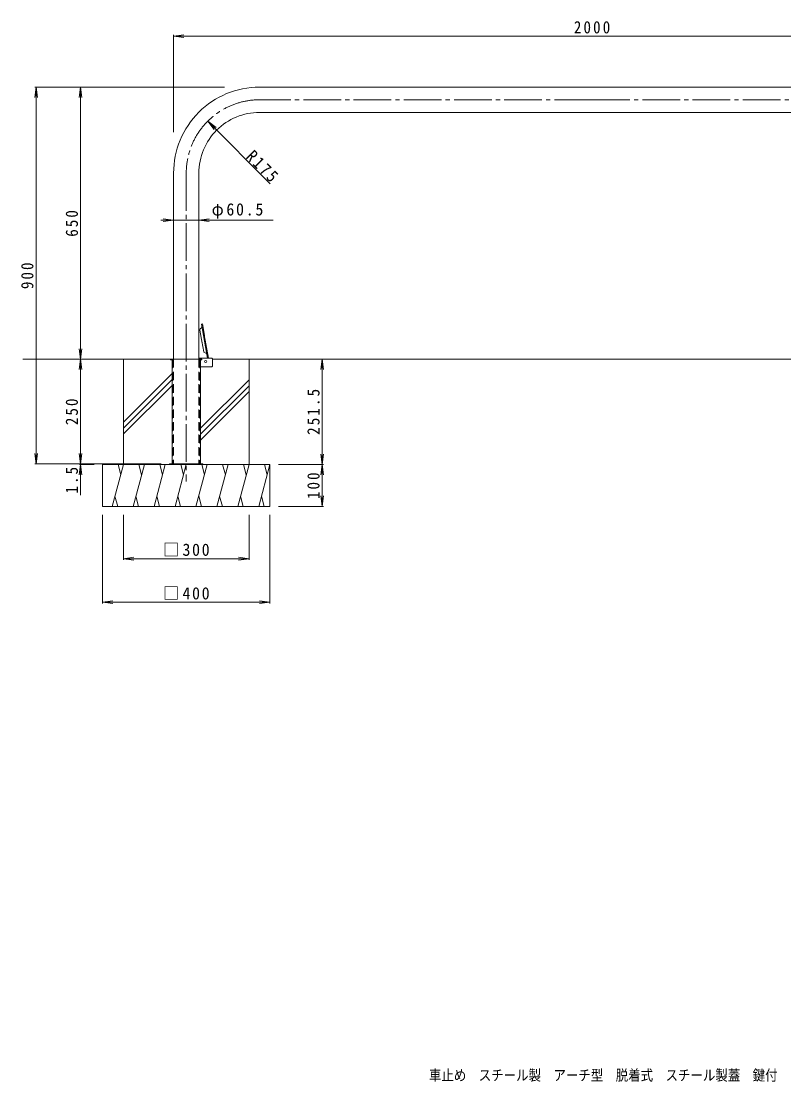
# Model space of a CAD drawing. Units: millimetres, scale not verified. Extents: x -1825 to 1818, y -1387 to 1239.
# Drawn here: x -1825 to -4, y -1387 to 1146 of the extents above; entities that cross this region are included whole.
import ezdxf
from ezdxf.enums import TextEntityAlignment as Align

# ---------------------------------------------------------------- set-up
doc = ezdxf.new("R2010")
doc.units = ezdxf.units.MM
doc.header["$LTSCALE"] = 10
doc.linetypes.add('CHAIN2', pattern=[12, 9, -1, 1, -1])
doc.linetypes.add('DASHED2', pattern=[3, 2, -1])
for name, color, linetype, lineweight in [('C-0', 4, 'Continuous', 9), ('C-1', 7, 'Continuous', 9), ('C-2', 4, 'Continuous', 9), ('C-3', 3, 'DASHED2', 9), ('C-4', 7, 'Continuous', 9), ('C-E', 6, 'Continuous', 5)]:
    doc.layers.add(name, color=color, linetype=linetype, lineweight=lineweight)
doc.layers.add('F-F_F-Fﾚｲﾔ', color=2, linetype='Continuous')
doc.styles.add('ＭＳ ゴシック', font='')
doc.styles.get('ＭＳ ゴシック').set_extended_font_data('MS Gothic')

msp = doc.modelspace()

# ---------------------------------------------------------------- linework, layer by layer
at = {"layer": 'C-0', "color": 7, "linetype": 'CHAIN2'}
for p, q in [((-461.42, 958.61), (-1256.17, 958.61)), ((-461.42, 958.61), (333.33, 958.61)), ((-1431.17, 783.61), (-1431.17, 46.96))]:
    msp.add_line(p, q, dxfattribs=at)
at = {"layer": 'C-0'}
for p, q in [((-1468.67, 338.86), (-1431.17, 338.86)), ((-1468.67, 338.86), (-1468.67, 337.36)), ((-1468.67, 338.86), (-1468.67, 337.36)), ((-1465.17, 337.36), (-1468.67, 337.36)), ((-1465.17, 337.36), (-1465.17, 88.86)), ((-1393.67, 338.86), (-1431.17, 338.86)), ((-1397.17, 337.36), (-1397.17, 88.86)), ((-1393.67, 337.36), (-1397.17, 337.36)), ((-1393.67, 338.86), (-1393.67, 337.36))]:
    msp.add_line(p, q, dxfattribs=at)
at = {"layer": 'C-0', "linetype": 'DASHED2'}
for p, q in [((-1463.67, 337.36), (-1463.67, 88.86)), ((-1398.67, 337.36), (-1398.67, 88.86))]:
    msp.add_line(p, q, dxfattribs=at)
at = {"layer": 'C-0', "color": 7, "linetype": 'CHAIN2'}
msp.add_arc((-1256.17, 783.61), 175, 89.99976, 180, dxfattribs=at)
at = {"layer": 'C-0', "linetype": 'DASHED2'}
for centre, start, end in [((-1465.17, 337.36), 0, 90), ((-1397.17, 337.36), 90, 180)]:
    msp.add_arc(centre, 1.5, start, end, dxfattribs=at)
at = {"layer": 'C-1', "color": 3}
for p, q in [((-1369.92, 341.16), (-1400.92, 341.16)), ((-1368.42, 322.16), (-1368.42, 339.66)), ((-1369.92, 320.66), (-1397.17, 320.66))]:
    msp.add_line(p, q, dxfattribs=at)
at = {"layer": 'C-1'}
for p, q in [((-1391.17, 88.86), (-1471.17, 88.86)), ((-1471.17, 88.86), (-1471.17, 87.36)), ((-1443.67, 88.86), (-1443.67, 87.36)), ((-1418.67, 88.86), (-1418.67, 87.36)), ((-1391.17, 88.86), (-1391.17, 87.36))]:
    msp.add_line(p, q, dxfattribs=at)
at = {"layer": 'C-1', "color": 3}
for centre, start, end in [((-1369.92, 339.66), 0, 90), ((-1369.92, 322.16), 270, 0)]:
    msp.add_arc(centre, 1.5, start, end, dxfattribs=at)
at = {"layer": 'C-2', "color": 3}
for p, q in [((-461.42, 988.86), (-1256.17, 988.86)), ((-461.42, 988.86), (333.33, 988.86)), ((-461.42, 928.36), (-1256.17, 928.36)), ((-461.42, 928.36), (333.33, 928.36)), ((-1461.42, 783.61), (-1461.42, 338.86)), ((-1400.92, 783.61), (-1400.92, 338.86))]:
    msp.add_line(p, q, dxfattribs=at)
at = {"layer": 'C-2'}
for p, q in [((-1393.03, 377.01), (-1398.56, 408.4)), ((-1397.73, 411.04), (-1393.91, 414.86)), ((-1380.61, 341.16), (-1395.01, 422.8)), ((-1389.47, 356.83), (-1393.97, 382.34)), ((-1378.28, 341.16), (-1388.15, 397.16)), ((-1387.8, 354.64), (-1382.89, 352.35))]:
    msp.add_line(p, q, dxfattribs=at)
msp.add_lwpolyline([(-1387.92, 395.87), (-1392.74, 423.2), (-1395.01, 422.8)], dxfattribs=at)
at = {"layer": 'C-2', "color": 3}
for radius, start in [(205.25, 89.99977), (144.75, 89.9998)]:
    msp.add_arc((-1256.17, 783.61), radius, start, 180, dxfattribs=at)
at = {"layer": 'C-2'}
for centre, radius, start, end in [((-1395.61, 408.92), 3, 135.00081, 190.00044), ((-1394.41, 415.35), 0.7, 315.00111, 10.00201), ((-1386.51, 357.35), 3, 190.00035, 244.99828), ((-1383.18, 351.71), 0.7, 9.99756, 64.99773)]:
    msp.add_arc(centre, radius, start, end, dxfattribs=at)
at = {"layer": 'C-3'}
for p, q in [((-1461.42, 338.86), (-1461.42, 88.86)), ((-1400.92, 338.86), (-1400.92, 88.86))]:
    msp.add_line(p, q, dxfattribs=at)
at = {"layer": 'C-4'}
for p, q in [((-1461.42, 1110.75), (-1436.64, 1114.01)), ((-1461.42, 1113.75), (-1461.42, 881.38)), ((-1461.42, 1110.75), (538.58, 1110.75)), ((-1461.42, 1110.75), (-1436.64, 1107.49)), ((-1790.02, 988.86), (-1793.28, 964.07)), ((-1793.02, 988.86), (-1339.45, 988.86)), ((-1790.02, 988.86), (-1790.02, 88.86)), ((-1790.02, 988.86), (-1786.75, 964.07)), ((-1683.6, 988.86), (-1686.86, 964.07)), ((-1683.6, 988.86), (-1683.6, 338.86)), ((-1683.6, 988.86), (-1680.33, 964.07)), ((-1379.92, 907.35), (-1360.08, 892.14)), ((-1223.82, 671.22), (-1491.88, 671.22)), ((-1461.42, 671.22), (-1486.21, 674.48)), ((-1461.42, 671.22), (-1486.21, 667.95)), ((-1461.42, 671.22), (-1461.42, 669.42)), ((-1400.92, 671.22), (-1376.14, 674.48)), ((-1400.92, 671.22), (-1400.92, 669.42)), ((-1400.92, 671.22), (-1376.14, 667.95)), ((-1683.6, 338.86), (-1686.86, 363.65)), ((-1683.6, 338.86), (-1680.33, 363.65)), ((-1683.6, 338.86), (-1686.86, 314.08)), ((-1683.6, 338.86), (-1680.33, 314.08)), ((-1683.6, 338.86), (-1683.6, 14.5)), ((-1106.25, 338.86), (-1109.51, 314.08)), ((-1106.25, 338.86), (-1106.25, 87.36)), ((-1106.25, 338.86), (-1102.99, 314.08)), ((-1790.02, 88.86), (-1793.28, 113.65)), ((-1790.02, 88.86), (-1786.75, 113.65)), ((-1683.6, 88.86), (-1686.86, 113.65)), ((-1683.6, 88.86), (-1680.33, 113.65)), ((-1106.25, 87.36), (-1109.51, 112.15)), ((-1106.25, 87.36), (-1102.99, 112.15)), ((-1793.02, 88.86), (-1491.17, 88.86)), ((-1683.6, 87.36), (-1686.86, 62.58)), ((-1686.6, 87.36), (-1651.17, 87.36)), ((-1683.6, 87.36), (-1680.33, 62.58)), ((-1103.25, 87.36), (-1211.17, 87.36)), ((-1106.25, 87.36), (-1109.51, 62.58)), ((-1106.25, 87.36), (-1106.25, -12.64)), ((-1106.25, 87.36), (-1102.99, 62.58)), ((-1106.25, -12.64), (-1109.51, 12.15)), ((-1106.25, -12.64), (-1102.99, 12.15)), ((-1103.25, -12.64), (-1211.17, -12.64)), ((-1631.17, -244.74), (-1631.17, -32.64)), ((-1581.17, -140.63), (-1581.17, -32.64)), ((-1281.17, -140.63), (-1281.17, -32.64)), ((-1231.17, -244.74), (-1231.17, -32.64)), ((-1581.17, -137.63), (-1556.39, -134.37)), ((-1581.17, -137.63), (-1281.17, -137.63)), ((-1581.17, -137.63), (-1556.39, -140.89)), ((-1281.17, -137.63), (-1305.96, -134.37)), ((-1281.17, -137.63), (-1305.96, -140.89)), ((-1631.17, -241.74), (-1606.39, -238.48)), ((-1631.17, -241.74), (-1231.17, -241.74)), ((-1631.17, -241.74), (-1606.39, -245.01)), ((-1231.17, -241.74), (-1255.96, -238.48)), ((-1231.17, -241.74), (-1255.96, -245.01))]:
    msp.add_line(p, q, dxfattribs=at)
msp.add_lwpolyline([(-1230.73, 758.07), (-1379.92, 907.35), (-1364.7, 887.52)], dxfattribs=at)
at = {"layer": 'C-E'}
for p, q in [((-1468.67, 338.86), (-1821.26, 338.86)), ((-1581.17, 87.36), (-1581.17, 338.86)), ((-1368.42, 338.86), (445.58, 338.86)), ((-1281.17, 87.36), (-1281.17, 338.86)), ((-1465.17, 304.67), (-1581.17, 188.67)), ((-1465.17, 290.53), (-1581.17, 174.53)), ((-1281.17, 289.79), (-1397.17, 173.79)), ((-1465.17, 276.39), (-1581.17, 160.39)), ((-1281.17, 275.65), (-1397.17, 159.65)), ((-1281.17, 261.5), (-1397.17, 145.5)), ((-1631.17, 87.36), (-1231.17, 87.36)), ((-1631.17, -12.64), (-1631.17, 87.36)), ((-1581.17, 87.36), (-1607.97, -12.64)), ((-1594.22, 87.36), (-1587.7, 63.01)), ((-1531.17, 87.36), (-1557.97, -12.64)), ((-1544.22, 87.36), (-1537.7, 63.01)), ((-1481.17, 87.36), (-1507.97, -12.64)), ((-1494.22, 87.36), (-1487.7, 63.01)), ((-1431.17, 87.36), (-1457.97, -12.64)), ((-1444.22, 87.36), (-1437.7, 63.01)), ((-1381.17, 87.36), (-1407.97, -12.64)), ((-1394.22, 87.36), (-1387.7, 63.01)), ((-1331.17, 87.36), (-1357.97, -12.64)), ((-1344.22, 87.36), (-1337.7, 63.01)), ((-1281.17, 87.36), (-1307.97, -12.64)), ((-1294.22, 87.36), (-1287.7, 63.01)), ((-1231.17, 87.36), (-1257.97, -12.64)), ((-1244.22, 87.36), (-1237.7, 63.01)), ((-1231.17, -12.64), (-1231.17, 87.36)), ((-1594.92, -12.64), (-1601.44, 11.71)), ((-1544.92, -12.64), (-1551.44, 11.71)), ((-1494.92, -12.64), (-1501.44, 11.71)), ((-1444.92, -12.64), (-1451.44, 11.71)), ((-1394.92, -12.64), (-1401.44, 11.71)), ((-1344.92, -12.64), (-1351.44, 11.71)), ((-1294.92, -12.64), (-1301.44, 11.71)), ((-1244.92, -12.64), (-1251.44, 11.71)), ((-1631.17, -12.64), (-1231.17, -12.64))]:
    msp.add_line(p, q, dxfattribs=at)
at = {"layer": 'C-E', "color": 4, "lineweight": 9}
msp.add_circle((-1384.82, 333.36), 2.5, dxfattribs=at)

# ---------------------------------------------------------------- texts
at = {"layer": 'C-4', "color": 2, "char_height": 29.33, "attachment_point": 7, "style": 'ＭＳ ゴシック'}
for s, insert in [('\\T1.28;\\W0.9;2000', (-505.17, 1116.75)), ('\\T1.22;\\W0.95;φ60.5', (-1370.46, 674.22)), ('\\T1.21;\\W0.95;□300', (-1486.17, -131.63)), ('\\T1.21;\\W0.95;□400', (-1486.17, -235.74))]:
    msp.add_mtext(s, dxfattribs=dict(at, insert=insert))
for s, insert, rotation in [('\\T1.28;\\W0.9;R175', (-1290.97, 820.42), 315), ('\\T1.27;\\W0.9;650', (-1689.6, 631.36), 90), ('\\T1.27;\\W0.9;900', (-1796.02, 506.36), 90), ('\\T1.28;\\W0.9;251.5', (-1112.25, 158.11), 90), ('\\T1.27;\\W0.9;250', (-1689.6, 181.36), 90), ('\\T1.27;\\W0.9;1.5', (-1689.6, 18.01), 90), ('\\T1.27;\\W0.9;100', (-1112.25, 4.86), 90)]:
    msp.add_mtext(s, dxfattribs=dict(at, insert=insert, rotation=rotation))
at = {"layer": 'F-F_F-Fﾚｲﾔ', "style": 'ＭＳ ゴシック', "width": 0.85}
msp.add_text('車止め\u3000スチール製\u3000アーチ型\u3000脱着式\u3000スチール製蓋\u3000鍵付\u3000ＹＢ６Ｌ２０－ＤＬ', height=25.66, dxfattribs=at).set_placement((-851.36, -1391.94), align=Align.BOTTOM_LEFT)

doc.saveas('drawing.dxf')
